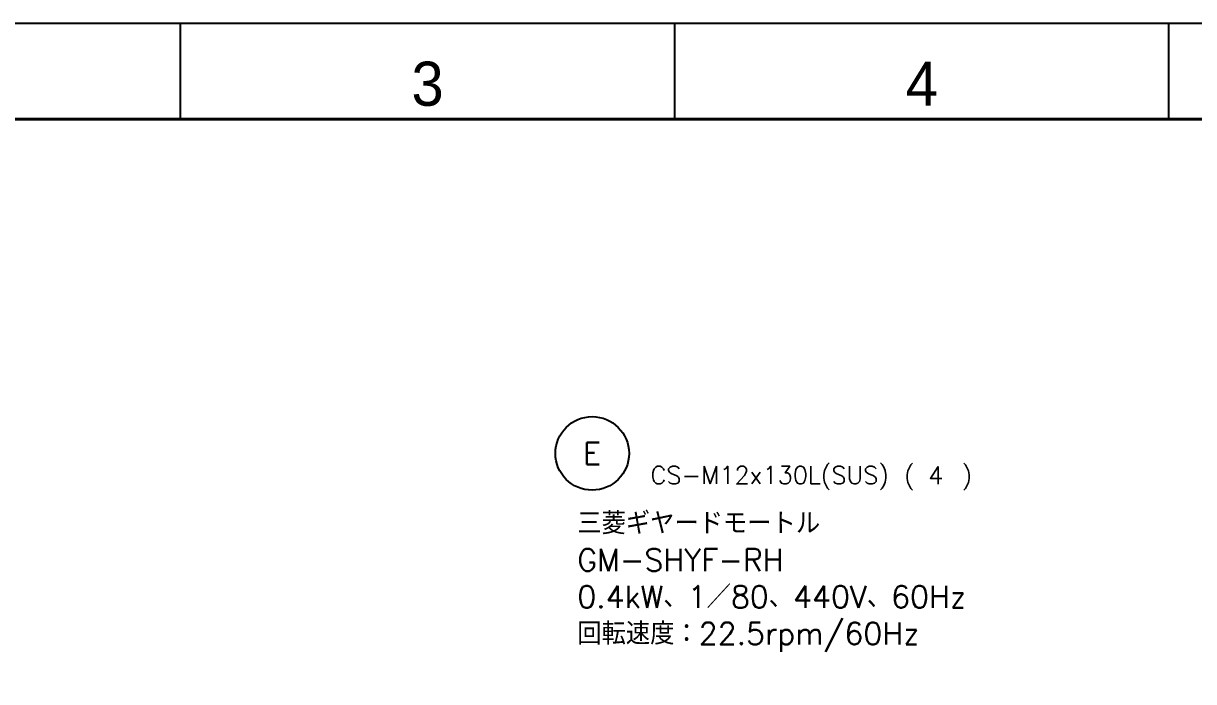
# Model space of a CAD drawing. Header units: millimetres. Extents: x 0 to 38884, y -3675 to 8056.
# Drawn here: x 30972 to 31448.9, y 1440.5 to 1708.9 of the extents above; entities that cross this region are included whole.
import ezdxf
from ezdxf import colors
from ezdxf.entities.mleader import LeaderData, LeaderLine
from ezdxf.enums import TextEntityAlignment as Align
from ezdxf.math import Vec2, Vec3

# ---------------------------------------------------------------- set-up
doc = ezdxf.new("R2010")
doc.units = ezdxf.units.MM
doc.header["$LTSCALE"] = 2.4
for name, color, linetype, lineweight in [('07_TEXT', 3, 'Continuous', 13), ('08_DIM', 3, 'Continuous', 13), ('99_図枠', 7, 'Continuous', 40)]:
    doc.layers.add(name, color=color, linetype=linetype, lineweight=lineweight)
doc.styles.add('KSS_TXT', font='txt.shx', dxfattribs={"bigfont": 'extfont2.shx'})
doc.styles.get("Standard").update_dxf_attribs({"font": 'txt.shx', "bigfont": 'extfont2.shx'})
doc.styles.add('表題用', font='MS PGothic.ttf')

# ---------------------------------------------------------------- blocks, each defined once
blk = doc.blocks.new('*U33')
at = {"layer": '07_TEXT', "color": 0, "style": 'KSS_TXT'}
for s, p in [('(', (44.94, 0.95)), (')', (54.71, 0.95))]:
    blk.add_text(s, height=3, dxfattribs=at).set_placement(p)
blk.add_attdef('補助材料名', (1.87, 1), '', height=3, dxfattribs=at)
blk.add_attdef('個数', text='', height=3, dxfattribs=at).set_placement((50.31, 0.95), align=Align.CENTER)
blk = doc.blocks.new('AM_BALLOON1')
at = {"transparency": 16777216}
blk.add_circle((0, 0), 5, dxfattribs=at)
blk.add_attdef('B_NUMBER', text='', height=3, dxfattribs=at).set_placement((0, 0), align=Align.MIDDLE_CENTER)
blk = doc.blocks.new('_OPEN')
at = {"color": 0, "linetype": 'ByBlock'}
for p, q in [((-1, 0.167), (0, 0)), ((0, 0), (-1, -0.167)), ((0, 0), (-1, 0))]:
    blk.add_line(p, q, dxfattribs=at)

msp = doc.modelspace()

# ---------------------------------------------------------------- linework, layer by layer
at = {"layer": '99_図枠', "lineweight": 25}
for p, q in [((31035.9986, 1669.9311), (31035.9986, 1708.935)), ((31237.4088, 1669.9311), (31237.4088, 1708.935)), ((31438.819, 1669.9311), (31438.819, 1708.935))]:
    msp.add_line(p, q, dxfattribs=at)
at = {"layer": '99_図枠'}
msp.add_lwpolyline([(30750.0699, 38.8295), (33011.0967, 38.8295), (33011.0967, 1669.9311), (30750.0699, 1669.9311)], close=True, dxfattribs=at)
at = {"layer": 'Defpoints'}
msp.add_lwpolyline([(30633.1782, 0), (33050.1006, 0), (33050.1006, 1708.935), (30633.1782, 1708.935)], close=True, dxfattribs=at)

# ---------------------------------------------------------------- block references
at = {"layer": '08_DIM', "color": 15, "xscale": 2.4, "yscale": 2.4, "zscale": 2.4}
msp.add_blockref('*U33', (31223.0552, 1518.7202), dxfattribs=at).add_auto_attribs({'補助材料名': 'CS-M12x130L(SUS)', '個数': '4'})

# ---------------------------------------------------------------- texts
at = {"layer": '07_TEXT', "color": 4, "insert": (31197.7146, 1509.6102), "char_height": 9, "width": 303.068447, "attachment_point": 1, "style": 'KSS_TXT'}
msp.add_mtext('三菱ギヤードモートル\\PGM-SHYF-RH \\P0.4kW、1／80、440V、60Hz\\P回転速度：22.5rpm/60Hz', dxfattribs=at)
at = {"layer": '99_図枠', "lineweight": 13, "style": '表題用'}
for s, p in [('3', (31136.7037, 1669.9311)), ('4', (31338.1139, 1669.9311))]:
    msp.add_text(s, height=18.0018, dxfattribs=at).set_placement(p, align=Align.BOTTOM_CENTER)

# ---------------------------------------------------------------- leaders
at = {"layer": '08_DIM'}
ml = msp.add_multileader_block('Standard', dxfattribs=at)
ml.set_content('AM_BALLOON1', color=256, scale=3)
ml.set_attribute('B_NUMBER', 'F', width=0)
ml.set_leader_properties(color=256, linetype='ByLayer', lineweight=-1)
ml.set_arrow_properties(name='OPEN')
ml.build(insert=Vec2(0, 0))
ml.multileader.update_dxf_attribs({"leader_type": 0, "has_dogleg": 0, "text_right_attachment_type": 6, "dogleg_length": 0, "arrow_head_size": 6, "scale": 3, "block_connection_type": 1})
ctx = ml.context
ctx.base_point, ctx.scale, ctx.char_height, ctx.arrow_head_size, ctx.landing_gap_size, ctx.plane_origin = Vec3(32191.9428, 1591.6932), 3, 12, 6, 6, Vec3(32191.9428, 1591.6932)
ctx.right_attachment, ctx.attachment_type = 6, 1
notes = []
notes.append((ctx, [(0, (0, 0, 0), (0, 0), (1, 0), 1, [])]))
ctx.block.insert = Vec3(32191.9428, 1591.6932)
ml = msp.add_multileader_block('Standard', dxfattribs=at)
ml.set_content('AM_BALLOON1', color=256, scale=3)
ml.set_attribute('B_NUMBER', 'N', width=0)
ml.set_leader_properties(color=256, linetype='ByLayer', lineweight=-1)
ml.set_arrow_properties(name='OPEN')
ml.build(insert=Vec2(0, 0))
ml.multileader.update_dxf_attribs({"leader_type": 0, "has_dogleg": 0, "text_right_attachment_type": 6, "dogleg_length": 0, "arrow_head_size": 6, "scale": 3, "block_connection_type": 1})
ctx = ml.context
ctx.base_point, ctx.scale, ctx.char_height, ctx.arrow_head_size, ctx.landing_gap_size, ctx.plane_origin = Vec3(35713.6935, 1583.3789), 3, 12, 6, 6, Vec3(35713.6935, 1583.3789)
ctx.right_attachment, ctx.attachment_type = 6, 1
notes.append((ctx, [(0, (0, 0, 0), (0, 0), (1, 0), 1, [])]))
ctx.block.insert = Vec3(35713.6935, 1583.3789)
ml = msp.add_multileader_block('Standard', dxfattribs=at)
ml.set_content('AM_BALLOON1', color=256, scale=3)
ml.set_attribute('B_NUMBER', 'E', width=0)
ml.set_leader_properties(color=256, linetype='ByLayer', lineweight=-1)
ml.set_arrow_properties(name='OPEN')
ml.build(insert=Vec2(0, 0))
ml.multileader.update_dxf_attribs({"leader_type": 0, "has_dogleg": 0, "text_right_attachment_type": 6, "dogleg_length": 0, "arrow_head_size": 6, "scale": 3, "block_connection_type": 1})
ctx = ml.context
ctx.base_point, ctx.scale, ctx.char_height, ctx.arrow_head_size, ctx.landing_gap_size, ctx.plane_origin = Vec3(31203.7967, 1533.5688), 3, 12, 6, 6, Vec3(31203.7967, 1533.5688)
ctx.right_attachment, ctx.attachment_type = 6, 1
notes.append((ctx, [(0, (0, 0, 0), (0, 0), (1, 0), 1, [])]))
ctx.block.insert = Vec3(31203.7967, 1533.5688)
ml = msp.add_multileader_block('Standard', dxfattribs=at)
ml.set_content('AM_BALLOON1', color=256, scale=3)
ml.set_attribute('B_NUMBER', 'G', width=0)
ml.set_leader_properties(color=256, linetype='ByLayer', lineweight=-1)
ml.set_arrow_properties(name='OPEN')
ml.build(insert=Vec2(0, 0))
ml.multileader.update_dxf_attribs({"leader_type": 0, "has_dogleg": 0, "text_right_attachment_type": 6, "dogleg_length": 0, "arrow_head_size": 6, "scale": 3, "block_connection_type": 1})
ctx = ml.context
ctx.base_point, ctx.scale, ctx.char_height, ctx.arrow_head_size, ctx.landing_gap_size, ctx.plane_origin = Vec3(35678.7497, 1486.7985), 3, 12, 6, 6, Vec3(35678.7497, 1486.7985)
ctx.right_attachment, ctx.attachment_type = 6, 1
notes.append((ctx, [(0, (0, 0, 0), (0, 0), (1, 0), 1, [])]))
ctx.block.insert = Vec3(35678.7497, 1486.7985)
for ctx, leaders in notes:
    for number, flags, end, landing, length, lines in leaders:
        leader = LeaderData()
        leader.index, (leader.has_last_leader_line, leader.has_dogleg_vector, leader.attachment_direction) = number, flags
        leader.last_leader_point, leader.dogleg_vector, leader.dogleg_length = Vec3(end), Vec3(landing), length
        for number, points, colour, breaks in lines:
            line = LeaderLine()
            line.index, line.vertices, line.color, line.breaks = number, Vec3.list(points), colors.encode_raw_color(colour), breaks
            leader.lines.append(line)
        ctx.leaders.append(leader)

doc.saveas('drawing.dxf')
